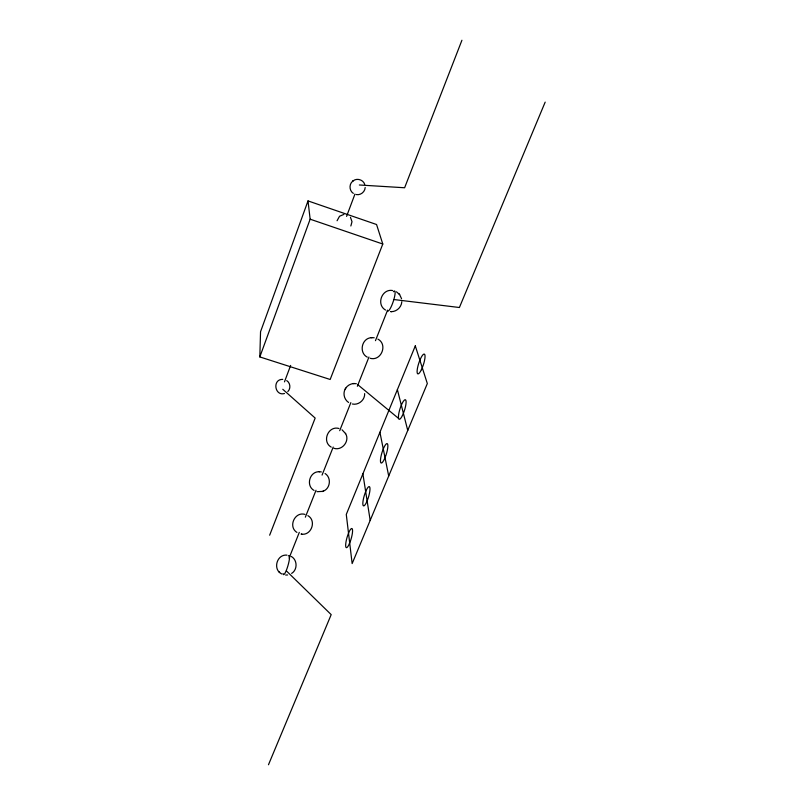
<?xml version="1.0" encoding="UTF-8"?>
<svg xmlns="http://www.w3.org/2000/svg" width="805" height="805" viewBox="0 0 805 805"><rect width="100%" height="100%" fill="white"/><g stroke="black" fill="none" stroke-linecap="round" stroke-linejoin="round"><path stroke-width="1.21" d="M364.655 393.605C365.037 399.994 358.527 405.428 352.328 404.009M259.824 356.927L260.548 331.72L308.013 200.908L376.559 224.515L382.788 244.026L330.171 379.477L259.824 356.927L310.146 219.191L308.013 200.908M365.178 187.505C365.017 191.922 360.489 195.514 356.162 194.548M371.417 337.687C361.626 338.14 358.638 352.781 367.291 357.148M401.806 301.744C401.554 307.168 396.593 311.797 391.17 311.666M337.064 220.751L339.539 216.263L343.906 214.402M284.477 381.862L290.645 365.43M346.583 216.374L354.955 194.065M269.655 535.204L315.158 418.067L282.776 389.288M461.929 40.25L404.623 187.756L359.352 184.989M289.096 558.066L299.309 532.357M305.347 517.162L316.023 490.275M322.06 475.091L333.21 447.037M339.7 430.675L350.849 402.631M357.35 386.269L368.952 357.048M375.452 340.686L387.527 310.307M268.478 764.75L331.187 614.628L286.429 570.936M545.176 102.124L459.393 307.51L394.078 299.561M345.295 388.885C342.658 393.373 344.228 399.642 348.575 402.45M350.849 225.984L352.006 221.697L350.447 217.31M345.597 388.362C347.75 384.78 352.248 382.878 356.333 383.723M345.114 389.187L345.768 388.07M287.828 391.592C290.977 388.594 290.394 382.888 286.721 380.594M352.711 181.185C348.877 184.204 349.219 190.755 353.315 193.371M353.174 180.813C357.038 177.744 363.347 179.797 364.766 184.476M352.6 181.266L353.284 180.733M291.641 573.412C297.739 569.729 297.458 559.717 291.179 556.396M323.057 491.261C330.432 488.736 331.62 477.617 325.069 473.501M316.979 491.684L322.684 491.402M322.312 491.543L323.459 491.11M284.487 393.514C274.646 396.402 272.12 379.044 282.746 379.376M287.596 574.971L285.644 575.042M338.945 428.481C328.259 425.362 321.517 441.734 331.217 447.097M371.96 337.637L374.204 337.758M371.095 337.708L372.232 337.617M354.361 383.522L353.254 383.583M319.555 471.74C309.714 471.036 305.487 485.677 314.031 490.436M390.636 311.646L391.482 311.666M319.122 471.73L321.336 471.921M286.983 555.138C276.719 554.001 272.452 569.739 281.831 573.995M301.925 534.168L301.03 534.077C311.283 536.19 316.928 520.704 307.862 515.623M392.588 290.525C381.812 288.492 375.945 304.743 385.545 310.046M304.954 514.385C294.731 511.336 287.868 526.822 296.924 532.427M370.139 358.275C381.188 361.515 388.101 344.449 377.887 339.106M333.944 448.305C342.226 451.011 350.235 440.727 345.456 433.362M310.146 219.191L382.788 244.026M396.432 291.792L399.632 294.56L401.574 298.756M342.024 429.769L345.657 433.694M357.923 384.81L398.555 418.409M278.953 571.741L279.677 572.476M399.632 294.56L398.867 293.674M397.378 389.64L407.743 430.434M379.92 432.285L388.704 476.027M362.894 473.873L370.179 520.392M393.414 291.702A10.626 2.063 -71.4 0 1 393.343 301.191A10.626 2.063 -71.4 0 1 387.366 310.297M288.341 555.943A9.982 1.731 -73.8 0 1 287.858 565.996A9.982 1.731 -73.8 0 1 283.098 573.542M415.3 345.888L346.281 514.435L352.147 563.581L427.324 383.552L415.3 345.888M402.43 415.511A10.274 2.365 -72.4 0 0 405.489 399.783A10.274 2.365 -72.4 0 0 398.857 413.237A10.274 2.365 -72.4 0 0 402.43 415.511M421.387 369.716A10.405 2.425 -71.9 0 0 424.366 354.099A10.405 2.425 -71.9 0 0 417.493 368.086A10.405 2.425 -71.9 0 0 421.387 369.716M384.458 458.991A10.153 2.294 -72.9 0 0 387.205 443.615A10.153 2.294 -72.9 0 0 380.815 457.3A10.153 2.294 -72.9 0 0 384.458 458.991M349.4 543.687A9.982 2.163 -73.9 0 0 351.956 528.523A9.982 2.163 -73.9 0 0 345.979 542.037A9.982 2.163 -73.9 0 0 349.4 543.687M366.577 502.169A10.062 2.234 -73.4 0 0 369.425 486.663A10.062 2.234 -73.4 0 0 363.226 499.895A10.062 2.234 -73.4 0 0 366.577 502.169"/></g></svg>
